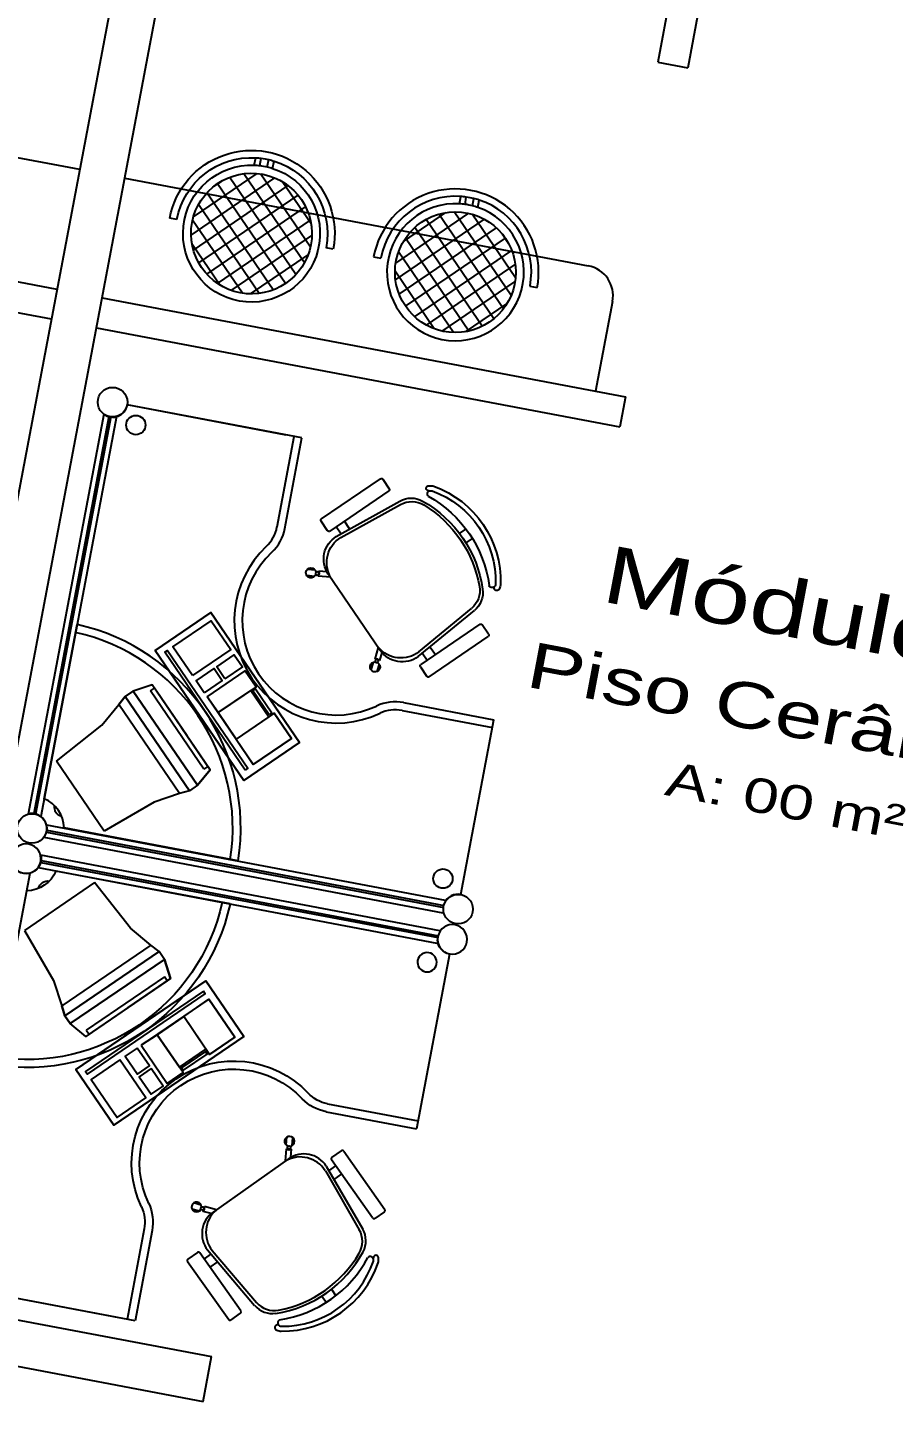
# Model space of a CAD drawing. Header units: inches. Extents: x -18604 to 2753, y -9056 to 3482.
# Drawn here: x 1105.7 to 1390.2, y -5193.4 to -4742.1 of the extents above; entities that cross this region are included whole.
import ezdxf
from ezdxf.enums import TextEntityAlignment as Align

# ---------------------------------------------------------------- set-up
doc = ezdxf.new("R2010")
doc.units = ezdxf.units.IN
for name, color, linetype in [('ESPECARQ', 2, 'Continuous'), ('MOVEIS', 2, 'Continuous'), ('Parede', 6, 'Continuous'), ('Parede Baixo', 4, 'Continuous'), ('TEXTO', 2, 'Continuous')]:
    doc.layers.add(name, color=color, linetype=linetype)
doc.styles.add('REGUA100', font='GOTHIC.TTF', dxfattribs={"width": 1.4})
doc.styles.add('REGUA60', font='GOTHIC.TTF', dxfattribs={"width": 1.4})

# ---------------------------------------------------------------- blocks, each defined once
blk = doc.blocks.new('INDUNI1')
at = {"color": 0, "style": 'REGUA100', "width": 1.4, "flags": 8}
for tag, p in [('NOME1', (0, 0)), ('NOME2', (0, -4.286))]:
    blk.add_attdef(tag, text='', height=2.5, dxfattribs=at).set_placement(p, align=Align.CENTER)
at = {"layer": 'ESPECARQ', "style": 'REGUA60', "width": 1.4}
blk.add_attdef('AREA', text='', height=1.5, dxfattribs=at).set_placement((0, -7.813), align=Align.CENTER)
at = {"layer": 'ESPECARQ', "style": 'REGUA60', "width": 1.4, "flags": 8}
for tag, p in [('PISO', (0, -10.313)), ('REVPAR', (0, -12.813)), ('PEDIR', (0, -15.313))]:
    blk.add_attdef(tag, text='', height=1.5, dxfattribs=at).set_placement(p, align=Align.CENTER)

msp = doc.modelspace()

# ---------------------------------------------------------------- linework, layer by layer
at = {"layer": 'MOVEIS'}
for p, q in [((1122.88, -4788.77, -1754.51), (970.58, -4759.96, -1754.51)), ((1180.16, -4787.28, -1754.51), (1180.67, -4784.87, -1754.51)), ((1181.97, -4787.43, -1754.51), (1182.47, -4785.03, -1754.51)), ((1184.45, -4787.87, -1754.51), (1184.95, -4785.48, -1754.51)), ((1186.19, -4788.36, -1754.51), (1186.69, -4785.96, -1754.51)), ((1137.62, -4791.56, -1754.51), (1289.91, -4820.38, -1754.51)), ((1159.43, -4810.23, -1754.51), (1186.95, -4791.47, -1754.51)), ((1160.21, -4804.26, -1754.51), (1181.1, -4790.01, -1754.51)), ((1193.85, -4823.22, -1754.51), (1172.07, -4791.28, -1754.51)), ((1196.65, -4819.34, -1754.51), (1176.71, -4790.09, -1754.51)), ((1198.6, -4814.22, -1754.51), (1182.19, -4790.14, -1754.51)), ((1160.18, -4815.17, -1754.51), (1191.27, -4793.97, -1754.51)), ((1186.4, -4828.28, -1754.51), (1164.64, -4796.36, -1754.51)), ((1166.94, -4794.22, -1754.51), (1169.3, -4792.61, -1754.51)), ((1190.42, -4826.18, -1754.51), (1168.06, -4793.39, -1754.51)), ((1198.85, -4806.6, -1754.51), (1189.37, -4792.69, -1754.51)), ((1181.76, -4829.45, -1754.51), (1161.85, -4800.26, -1754.51)), ((1161.93, -4819.42, -1754.51), (1194.59, -4797.15, -1754.51)), ((1164.56, -4823.08, -1754.51), (1197.03, -4800.93, -1754.51)), ((1247.64, -4799.98, -1754.51), (1248.05, -4797.57, -1754.51)), ((1249.43, -4800.16, -1754.51), (1249.84, -4797.76, -1754.51)), ((1251.9, -4800.66, -1754.51), (1252.31, -4798.25, -1754.51)), ((1253.64, -4801.18, -1754.51), (1254.06, -4798.75, -1754.51)), ((1154.77, -4805.13, -1754.51), (1152.41, -4804.68, -1754.51)), ((1176.26, -4829.38, -1754.51), (1159.91, -4805.4, -1754.51)), ((1168.06, -4826.13, -1754.51), (1198.6, -4805.31, -1754.51)), ((1226.59, -4825, -1754.51), (1255.83, -4805.06, -1754.51)), ((1226.64, -4819.52, -1754.51), (1250.71, -4803.1, -1754.51)), ((1229.19, -4812.33, -1754.51), (1243.09, -4802.85, -1754.51)), ((1258.87, -4837.76, -1754.51), (1236.61, -4805.11, -1754.51)), ((1262.06, -4834.44, -1754.51), (1240.86, -4803.35, -1754.51)), ((1264.55, -4830.12, -1754.51), (1245.8, -4802.6, -1754.51)), ((1266.02, -4824.27, -1754.51), (1251.77, -4803.38, -1754.51)), ((1172.63, -4828.46, -1754.51), (1199.1, -4810.42, -1754.51)), ((1227.77, -4829.64, -1754.51), (1259.72, -4807.86, -1754.51)), ((1255.09, -4840.21, -1754.51), (1232.95, -4807.73, -1754.51)), ((1263.41, -4812.47, -1754.51), (1261.81, -4810.11, -1754.51)), ((1169.03, -4826.76, -1754.51), (1159.71, -4813.09, -1754.51)), ((1206.13, -4814.85, -1754.51), (1203.77, -4814.4, -1754.51)), ((1250.72, -4841.77, -1754.51), (1229.89, -4811.23, -1754.51)), ((1229.89, -4833.64, -1754.51), (1262.67, -4811.29, -1754.51)), ((1178.95, -4829.6, -1754.51), (1197.85, -4816.71, -1754.51)), ((1219.4, -4817.36, -1754.51), (1221.76, -4817.8, -1754.51)), ((1245.61, -4842.27, -1754.51), (1227.56, -4815.8, -1754.51)), ((1232.85, -4837.07, -1754.51), (1264.77, -4815.3, -1754.51)), ((1239.31, -4841.02, -1754.51), (1226.42, -4822.12, -1754.51)), ((1236.75, -4839.85, -1754.51), (1265.94, -4819.95, -1754.51)), ((1241.9, -4841.79, -1754.51), (1265.87, -4825.45, -1754.51)), ((1270.76, -4827.08, -1754.51), (1273.12, -4827.52, -1754.51)), ((1249.58, -4842, -1754.51), (1263.26, -4832.68, -1754.51)), ((1297.88, -4832.06, -1754.51), (1292.3, -4861.54, -1754.51)), ((1130.73, -4869.09, -1754.51), (1105.88, -5000.4, -1754.51)), ((1190.67, -4875.92, -1754.51), (1138.45, -4866.04, -1754.51)), ((1195.86, -4876.9, -1754.51), (1138.45, -4866.04, -1754.51)), ((1132.41, -4869.88, -1754.51), (1107.73, -5000.28, -1754.51)), ((1133.03, -4870, -1754.51), (1108.36, -5000.4, -1754.51)), ((1134.88, -4869.88, -1754.51), (1110.03, -5001.19, -1754.51)), ((1187.65, -4906.12, -1754.51), (1193.27, -4876.41, -1754.51)), ((1190.24, -4906.61, -1754.51), (1195.86, -4876.9, -1754.51)), ((1202.29, -4903.45, -1754.31), (1221.63, -4890.26, -1754.31)), ((1222.39, -4890.4, -1754.31), (1224.54, -4893.55, -1754.31)), ((1224.39, -4894.3, -1754.31), (1205.05, -4907.49, -1754.31)), ((1207.12, -4909.25, -1754.31), (1228, -4897.6, -1754.31)), ((1208.66, -4909.58, -1754.31), (1228.24, -4898.74, -1754.31)), ((1204.29, -4907.35, -1754.31), (1202.14, -4904.2, -1754.31)), ((1211.51, -4906.72, -1754.31), (1209.82, -4904.24, -1754.31)), ((1208.72, -4908.44, -1754.31), (1207.12, -4906.08, -1754.31)), ((1247.61, -4908.23, -1754.31), (1249.73, -4906.79, -1754.31)), ((1249.76, -4911.38, -1754.31), (1251.87, -4909.94, -1754.31)), ((1199.96, -4922.34, -1754.31), (1197.43, -4922.1, -1754.31)), ((1200.16, -4920.3, -1754.31), (1197.63, -4920.05, -1754.31)), ((1201.2, -4922.02, -1754.31), (1201.18, -4922.23, -1754.31)), ((1205.22, -4922.62, -1754.31), (1201.18, -4922.23, -1754.31)), ((1201.34, -4920.61, -1754.31), (1201.32, -4920.81, -1754.31)), ((1204.02, -4920.87, -1754.31), (1201.34, -4920.61, -1754.31)), ((1221.59, -4946.64, -1754.31), (1204.5, -4921.57, -1754.31)), ((1165.9, -4934.16, -1752.4), (1147.59, -4946.65, -1752.4)), ((1153.45, -4945.45, -1752.4), (1165.98, -4936.92, -1752.4)), ((1165.9, -4934.16, -1752.4), (1165.9, -4934.16, -1754.51)), ((1195.04, -4976.9, -1754.51), (1165.9, -4934.16, -1754.51)), ((1195.04, -4976.9, -1752.4), (1165.9, -4934.16, -1752.4)), ((1165.98, -4936.92, -1752.4), (1172.43, -4946.38, -1752.4)), ((1234.02, -4948.7, -1754.31), (1252.49, -4933.52, -1754.31)), ((1234.27, -4947.15, -1754.31), (1251.52, -4932.89, -1754.31)), ((1111.18, -4995.4, -1754.51), (1122.01, -4938.17, -1754.51)), ((1254.24, -4938.08, -1754.31), (1234.9, -4951.27, -1754.31)), ((1257.15, -4941.38, -1754.31), (1255, -4938.23, -1754.31)), ((1159.91, -4954.92, -1752.4), (1153.45, -4945.45, -1752.4)), ((1220.88, -4945.59, -1754.31), (1219.76, -4949.49, -1754.31)), ((1237.66, -4955.32, -1754.31), (1257, -4942.13, -1754.31)), ((1237.98, -4945.55, -1754.31), (1239.67, -4948.02, -1754.31)), ((1147.59, -4946.65, -1752.4), (1176.72, -4989.39, -1752.4)), ((1150.82, -4947.25, -1752.4), (1151.69, -4946.65, -1752.4)), ((1177.21, -4985.95, -1752.4), (1150.82, -4947.25, -1752.4)), ((1151.69, -4946.65, -1752.4), (1178.08, -4985.36, -1752.4)), ((1172.43, -4946.38, -1752.4), (1159.91, -4954.92, -1752.4)), ((1167.87, -4952.04, -1752.4), (1173.62, -4948.12, -1752.4)), ((1173.62, -4948.12, -1752.4), (1176.29, -4952.05, -1752.4)), ((1219.96, -4949.55, -1754.31), (1219.76, -4949.49, -1754.31)), ((1221.34, -4949.94, -1754.31), (1221.14, -4949.88, -1754.31)), ((1222.07, -4947.35, -1754.31), (1221.34, -4949.94, -1754.31)), ((1235.36, -4947.51, -1754.31), (1236.97, -4949.86, -1754.31)), ((1161.1, -4956.66, -1752.4), (1167, -4952.64, -1752.4)), ((1164.66, -4961.89, -1752.4), (1177.18, -4953.36, -1752.4)), ((1167, -4952.64, -1752.4), (1169.67, -4956.56, -1752.4)), ((1170.54, -4955.97, -1752.4), (1167.87, -4952.04, -1752.4)), ((1176.29, -4952.05, -1752.4), (1170.54, -4955.97, -1752.4)), ((1177.18, -4953.36, -1752.4), (1180.75, -4958.59, -1752.4)), ((1219.22, -4950.59, -1754.31), (1218.52, -4953.03, -1754.31)), ((1221.19, -4951.15, -1754.31), (1220.5, -4953.59, -1754.31)), ((1234.75, -4952.03, -1754.31), (1236.9, -4955.18, -1754.31)), ((1146.65, -4957.97, -1752.4), (1140.38, -4960.01, -1752.4)), ((1146.09, -4959.96, -1752.4), (1147.4, -4959.07, -1752.4)), ((1156.16, -4971.92, -1752.4), (1146.65, -4957.97, -1752.4)), ((1164.93, -4984.78, -1752.4), (1147.4, -4959.07, -1752.4)), ((1163.77, -4960.59, -1752.4), (1161.1, -4956.66, -1752.4)), ((1169.67, -4956.56, -1752.4), (1163.77, -4960.59, -1752.4)), ((1180.75, -4958.59, -1752.4), (1179.01, -4959.78, -1752.4)), ((1179.74, -4959.92, -1752.4), (1180.61, -4959.32, -1752.4)), ((1180.61, -4959.32, -1752.4), (1185.97, -4967.17, -1752.4)), ((1137.76, -4961.79, -1753.46), (1135.74, -4964.45, -1753.46)), ((1135.74, -4964.45, -1753.46), (1137.76, -4961.79, -1753.46)), ((1137.76, -4961.79, -1753.46), (1140.38, -4960.01, -1752.4)), ((1140.38, -4960.01, -1752.4), (1137.76, -4961.79, -1752.4)), ((1158.87, -4992.76, -1753.46), (1137.76, -4961.79, -1753.46)), ((1158.87, -4992.76, -1752.4), (1137.76, -4961.79, -1752.4)), ((1161.49, -4990.97, -1752.4), (1140.38, -4960.01, -1752.4)), ((1140.38, -4960.01, -1752.4), (1161.49, -4990.97, -1752.4)), ((1163.62, -4985.67, -1752.4), (1146.09, -4959.96, -1752.4)), ((1158.11, -4974.77, -1747.12), (1148.14, -4960.16, -1747.12)), ((1179.84, -4984.16, -1752.4), (1164.66, -4961.89, -1752.4)), ((1179.01, -4959.78, -1752.4), (1184.95, -4968.5, -1752.4)), ((1185.09, -4967.77, -1752.4), (1179.74, -4959.92, -1752.4)), ((1229.22, -4963.79, -1754.51), (1258.93, -4969.41, -1754.51)), ((1130.1, -4971.17, -1755.57), (1135.74, -4964.45, -1753.46)), ((1184.95, -4968.5, -1752.4), (1186.7, -4967.31, -1752.4)), ((1185.97, -4967.17, -1752.4), (1185.09, -4967.77, -1752.4)), ((1186.7, -4967.31, -1752.4), (1192.36, -4975.62, -1752.4)), ((1228.73, -4966.38, -1754.51), (1258.44, -4972, -1754.51)), ((1115.17, -4983.01, -1755.57), (1130.1, -4971.17, -1755.57)), ((1156.16, -4971.92, -1752.4), (1165.68, -4985.88, -1752.4)), ((1248.07, -5026.82, -1754.51), (1258.93, -4969.41, -1754.51)), ((1151.53, -4976.36, -1752.4), (1161.49, -4990.97, -1752.4)), ((1176.72, -4989.39, -1752.4), (1195.04, -4976.9, -1752.4)), ((1192.36, -4975.62, -1752.4), (1179.84, -4984.16, -1752.4)), ((1195.04, -4976.9, -1752.4), (1195.04, -4976.9, -1754.51)), ((1130.87, -5006.03, -1755.57), (1115.17, -4983.01, -1755.57)), ((1165.68, -4985.88, -1752.4), (1161.49, -4990.97, -1752.4)), ((1164.93, -4984.78, -1752.4), (1163.62, -4985.67, -1752.4)), ((1164.93, -4984.78, -1752.4), (1164.93, -4984.78, -1752.4)), ((1164.93, -4984.78, -1752.4), (1164.93, -4984.78, -1752.4)), ((1178.08, -4985.36, -1752.4), (1177.21, -4985.95, -1752.4)), ((1161.49, -4990.97, -1752.4), (1158.87, -4992.76, -1753.46)), ((1161.49, -4990.97, -1752.4), (1158.87, -4992.76, -1752.4)), ((1155.66, -4993.67, -1753.46), (1147.34, -4996.46, -1755.57)), ((1158.87, -4992.76, -1753.46), (1155.66, -4993.67, -1753.46)), ((1158.87, -4992.76, -1753.46), (1155.66, -4993.67, -1753.46)), ((1147.34, -4996.46, -1755.57), (1130.87, -5006.03, -1755.57)), ((1111.88, -5003.9, -1754.51), (1242.87, -5028.68, -1754.51)), ((1111.1, -5008.05, -1754.51), (1242.09, -5032.83, -1754.51)), ((1111.89, -5006.37, -1754.51), (1242.42, -5031.07, -1754.51)), ((1112.01, -5005.75, -1754.51), (1242.54, -5030.45, -1754.51)), ((1174.92, -5015.77, -1754.51), (1117.69, -5004.94, -1754.51)), ((1109.22, -5017.98, -1754.51), (1240.21, -5042.76, -1754.51)), ((1110, -5013.83, -1754.51), (1240.99, -5038.61, -1754.51)), ((1110.01, -5016.3, -1754.51), (1240.54, -5041, -1754.51)), ((1110.13, -5015.68, -1754.51), (1240.66, -5040.37, -1754.51)), ((1081.66, -5151.14, -1754.51), (1106.51, -5019.82, -1754.51)), ((1172.24, -5029.95, -1754.51), (1115.01, -5019.13, -1754.51)), ((1127.67, -5022.93, -1755.57), (1104.65, -5038.63, -1755.57)), ((1139.51, -5037.85, -1755.57), (1127.67, -5022.93, -1755.57)), ((1104.65, -5038.63, -1755.57), (1114.22, -5055.1, -1755.57)), ((1146.23, -5043.49, -1753.46), (1139.51, -5037.85, -1755.57)), ((1148.89, -5045.52, -1753.46), (1146.23, -5043.49, -1753.46)), ((1148.89, -5045.52, -1753.46), (1146.23, -5043.49, -1753.46)), ((1148.89, -5045.52, -1753.46), (1117.93, -5066.63, -1753.46)), ((1148.89, -5045.52, -1752.4), (1117.93, -5066.63, -1752.4)), ((1150.67, -5048.13, -1752.4), (1119.71, -5069.24, -1752.4)), ((1119.71, -5069.24, -1752.4), (1150.67, -5048.13, -1752.4)), ((1136.06, -5058.09, -1752.4), (1150.67, -5048.13, -1752.4)), ((1150.67, -5048.13, -1752.4), (1148.89, -5045.52, -1753.46)), ((1150.67, -5048.13, -1752.4), (1148.89, -5045.52, -1752.4)), ((1152.71, -5054.41, -1752.4), (1150.67, -5048.13, -1752.4)), ((1244.37, -5046.39, -1754.51), (1233.5, -5103.8, -1754.51)), ((1150.72, -5053.85, -1752.4), (1125.01, -5071.37, -1752.4)), ((1151.61, -5055.16, -1752.4), (1150.72, -5053.85, -1752.4)), ((1114.22, -5055.1, -1755.57), (1117.01, -5063.41, -1753.46)), ((1121.54, -5084.31, -1752.4), (1164.28, -5055.17, -1752.4)), ((1163.47, -5058.55, -1752.4), (1124.77, -5084.94, -1752.4)), ((1151.61, -5055.16, -1752.4), (1125.91, -5072.68, -1752.4)), ((1138.76, -5063.92, -1752.4), (1152.71, -5054.41, -1752.4)), ((1151.61, -5055.16, -1752.4), (1151.61, -5055.16, -1752.4)), ((1151.61, -5055.16, -1752.4), (1151.61, -5055.16, -1752.4)), ((1164.07, -5059.42, -1752.4), (1163.47, -5058.55, -1752.4)), ((1164.28, -5055.17, -1752.4), (1176.76, -5073.49, -1752.4)), ((1125.37, -5085.81, -1752.4), (1164.07, -5059.42, -1752.4)), ((1141.61, -5061.98, -1747.12), (1127, -5071.94, -1747.12)), ((1165.27, -5061.18, -1752.4), (1143.01, -5076.36, -1752.4)), ((1173.8, -5073.7, -1752.4), (1165.27, -5061.18, -1752.4)), ((1117.93, -5066.63, -1753.46), (1117.01, -5063.41, -1753.46)), ((1117.01, -5063.41, -1753.46), (1117.93, -5066.63, -1753.46)), ((1117.93, -5066.63, -1753.46), (1119.71, -5069.24, -1752.4)), ((1119.71, -5069.24, -1752.4), (1117.93, -5066.63, -1752.4)), ((1138.76, -5063.92, -1752.4), (1124.8, -5073.43, -1752.4)), ((1124.8, -5073.43, -1752.4), (1119.71, -5069.24, -1752.4)), ((1125.01, -5071.37, -1752.4), (1125.91, -5072.68, -1752.4)), ((1176.76, -5073.49, -1754.51), (1134.03, -5102.63, -1754.51)), ((1176.76, -5073.49, -1752.4), (1134.03, -5102.63, -1752.4)), ((1143.01, -5076.36, -1752.4), (1151.54, -5088.88, -1752.4)), ((1165.5, -5079.37, -1752.4), (1173.8, -5073.7, -1752.4)), ((1176.76, -5073.49, -1752.4), (1176.76, -5073.49, -1754.51)), ((1136.03, -5081.12, -1752.4), (1126.57, -5087.57, -1752.4)), ((1144.57, -5093.64, -1752.4), (1136.03, -5081.12, -1752.4)), ((1141.7, -5077.25, -1752.4), (1137.77, -5079.93, -1752.4)), ((1137.77, -5079.93, -1752.4), (1141.8, -5085.83, -1752.4)), ((1145.72, -5083.15, -1752.4), (1141.7, -5077.25, -1752.4)), ((1155.59, -5083.57, -1752.4), (1164.31, -5077.62, -1752.4)), ((1164.17, -5078.36, -1752.4), (1156.32, -5083.71, -1752.4)), ((1156.92, -5084.58, -1752.4), (1164.76, -5079.23, -1752.4)), ((1164.76, -5079.23, -1752.4), (1164.17, -5078.36, -1752.4)), ((1164.31, -5077.62, -1752.4), (1165.5, -5079.37, -1752.4)), ((1134.03, -5102.63, -1752.4), (1121.54, -5084.31, -1752.4)), ((1124.77, -5084.94, -1752.4), (1125.37, -5085.81, -1752.4)), ((1141.8, -5085.83, -1752.4), (1145.72, -5083.15, -1752.4)), ((1146.32, -5084.03, -1752.4), (1142.39, -5086.7, -1752.4)), ((1150.24, -5089.77, -1752.4), (1146.32, -5084.03, -1752.4)), ((1151.54, -5088.88, -1752.4), (1156.78, -5085.31, -1752.4)), ((1156.78, -5085.31, -1752.4), (1155.59, -5083.57, -1752.4)), ((1156.32, -5083.71, -1752.4), (1156.92, -5084.58, -1752.4)), ((1126.57, -5087.57, -1752.4), (1135.1, -5100.09, -1752.4)), ((1142.39, -5086.7, -1752.4), (1146.31, -5092.45, -1752.4)), ((1146.31, -5092.45, -1752.4), (1150.24, -5089.77, -1752.4)), ((1135.1, -5100.09, -1752.4), (1144.57, -5093.64, -1752.4)), ((1203.8, -5098.18, -1754.51), (1233.5, -5103.8, -1754.51)), ((1204.29, -5095.59, -1754.51), (1233.99, -5101.21, -1754.51)), ((1134.03, -5102.63, -1752.4), (1134.03, -5102.63, -1754.51)), ((1190.63, -5109.09, -1754.31), (1190.83, -5106.56, -1754.31)), ((1192.68, -5109.26, -1754.31), (1192.88, -5106.72, -1754.31)), ((1190.43, -5114.35, -1754.31), (1190.76, -5110.31, -1754.31)), ((1190.97, -5110.32, -1754.31), (1190.76, -5110.31, -1754.31)), ((1192.17, -5113.13, -1754.31), (1192.39, -5110.44, -1754.31)), ((1192.39, -5110.44, -1754.31), (1192.18, -5110.42, -1754.31)), ((1205.69, -5113.18, -1754.31), (1208.8, -5110.98, -1754.31)), ((1209.56, -5111.11, -1754.31), (1223.06, -5130.24, -1754.31)), ((1191.47, -5113.62, -1754.31), (1166.69, -5131.12, -1754.31)), ((1203.83, -5116.04, -1754.31), (1215.82, -5136.72, -1754.31)), ((1204.68, -5117.63, -1754.31), (1207, -5115.98, -1754.31)), ((1219.06, -5133.06, -1754.31), (1205.56, -5113.94, -1754.31)), ((1203.53, -5117.58, -1754.31), (1214.69, -5136.98, -1754.31)), ((1206.44, -5120.38, -1754.31), (1208.89, -5118.65, -1754.31)), ((1162.17, -5130.79, -1754.31), (1159.72, -5130.13, -1754.31)), ((1162.7, -5128.81, -1754.31), (1160.25, -5128.15, -1754.31)), ((1163.38, -5130.91, -1754.31), (1163.44, -5130.71, -1754.31)), ((1165.99, -5131.61, -1754.31), (1163.38, -5130.91, -1754.31)), ((1163.75, -5129.54, -1754.31), (1163.8, -5129.33, -1754.31)), ((1167.73, -5130.38, -1754.31), (1163.8, -5129.33, -1754.31)), ((1222.93, -5131, -1754.31), (1219.82, -5133.19, -1754.31)), ((1144.02, -5136.68, -1754.51), (1138.4, -5166.38, -1754.51)), ((1146.62, -5137.17, -1754.51), (1141, -5166.87, -1754.51)), ((1161.51, -5144.36, -1754.31), (1158.4, -5146.56, -1754.31)), ((1175.77, -5163.62, -1754.31), (1162.27, -5144.49, -1754.31)), ((1164.83, -5143.57, -1754.31), (1180.31, -5161.8, -1754.31)), ((1166.39, -5143.8, -1754.31), (1180.93, -5160.82, -1754.31)), ((1158.27, -5147.32, -1754.31), (1171.77, -5166.45, -1754.31)), ((1166.04, -5144.9, -1754.31), (1163.72, -5146.54, -1754.31)), ((1168.05, -5147.48, -1754.31), (1165.6, -5149.21, -1754.31)), ((1135.81, -5165.89, -1754.51), (1083.59, -5156.01, -1754.51)), ((1141, -5166.87, -1754.51), (1083.59, -5156.01, -1754.51)), ((1205.51, -5156.5, -1754.31), (1206.99, -5158.6, -1754.31)), ((1202.4, -5158.7, -1754.31), (1203.87, -5160.79, -1754.31)), ((1172.53, -5166.58, -1754.31), (1175.64, -5164.38, -1754.31))]:
    msp.add_line(p, q, dxfattribs=at)
at = {"layer": 'MOVEIS', "extrusion": (0.826234, 0.563328, 0)}
for p, q in [((1137.76, -4961.79, -1752.4), (1137.76, -4961.79, -1753.46)), ((1158.87, -4992.76, -1752.4), (1158.87, -4992.76, -1753.46))]:
    msp.add_line(p, q, dxfattribs=at)
at = {"layer": 'MOVEIS', "extrusion": (0.563328, -0.826234, 0)}
for p, q in [((1148.89, -5045.52, -1752.4), (1148.89, -5045.52, -1753.46)), ((1117.93, -5066.63, -1752.4), (1117.93, -5066.63, -1753.46))]:
    msp.add_line(p, q, dxfattribs=at)
at = {"layer": 'MOVEIS'}
for centre, radius in [((1246.26, -4822.44, -1754.51), 19.84), ((1133.63, -4865.13, -1754.51), 4.86), ((1141.28, -4872.64, -1754.51), 3.17), ((1107.14, -5005.15, -1754.51), 4.86), ((1242.17, -5021.62, -1754.51), 3.17), ((1247.16, -5031.64, -1754.51), 4.86), ((1191.61, -5109.92, -1754.31), 0.545), ((1163.16, -5130.01, -1754.31), 0.545)]:
    msp.add_circle(centre, radius, dxfattribs=at)
for centre, radius, start, end in [((1246.26, -4822.44, -1754.51), 27.34, 349.2862, 169.2862), ((1246.26, -4822.44, -1754.51), 24.94, 85.8805, 169.2862), ((1246.26, -4822.44, -1754.51), 22.5, 86.4885, 70.8568), ((1246.26, -4822.44, -1754.51), 22.5, 81.893, 86.4885), ((1246.26, -4822.44, -1754.51), 24.94, 81.7361, 85.8805), ((1246.26, -4822.44, -1754.51), 22.5, 75.4774, 81.893), ((1246.26, -4822.44, -1754.51), 24.94, 75.9486, 81.7361), ((1246.26, -4822.44, -1754.51), 22.5, 70.8568, 75.4774), ((1246.26, -4822.44, -1754.51), 24.94, 71.7859, 75.9486), ((1246.26, -4822.44, -1754.51), 24.94, 349.2862, 71.7859), ((1288.05, -4830.2, -1754.51), 10, 349.2862, 79.2862), ((1133.63, -4865.13, -1754.51), 4.91, 233.8119, 349.2862), ((1176.03, -4903.92, -1754.51), 11.82, 313.3118, 349.2862), ((1176.03, -4903.92, -1754.51), 14.46, 313.3118, 349.2862), ((1207.17, -4936.95, -1754.51), 33.57, 133.3118, 295.2607), ((1207.17, -4936.95, -1754.51), 30.93, 133.3118, 295.2607), ((1107.14, -5005.15, -1754.51), 65.97, 351.0936, 77.4789), ((1107.14, -5005.15, -1754.51), 68.61, 351.0936, 77.4789), ((1226.54, -4978, -1754.51), 14.46, 79.2862, 115.2607), ((1226.54, -4978, -1754.51), 11.82, 79.2862, 115.2607), ((1107.14, -5005.15, -1754.51), 10.56, 1.1157, 67.4567), ((1117.56, -4998.04, -1754.51), 3.14, 170.8791, 257.6934), ((1107.14, -5005.15, -1754.51), 4.91, 323.8119, 104.7606), ((1247.16, -5031.64, -1754.51), 4.91, 79.2862, 156.8676), ((1191.76, -5107.91, -1754.31), 1.63, 277.9356, 253.7559), ((1191.62, -5109.83, -1754.31), 0.817, 217.1996, 313.579), ((1196.5, -5120.74, -1754.31), 8.71, 32.6503, 125.2195), ((1209.12, -5111.42, -1754.31), 0.545, 35.2195, 125.2195), ((1195.33, -5122.7, -1754.31), 9.66, 31.9673, 119.627), ((1206, -5113.62, -1754.31), 0.545, 125.2195, 215.2195), ((1161.21, -5129.47, -1754.31), 1.63, 356.6831, 332.5034), ((1163.07, -5129.98, -1754.31), 0.817, 296.8601, 33.2394), ((1173.95, -5137.79, -1754.31), 9.66, 130.812, 218.4717), ((1222.62, -5130.55, -1754.31), 0.545, 305.2195, 35.2195), ((1171.71, -5138.23, -1754.31), 8.71, 125.2195, 217.7888), ((1219.51, -5132.75, -1754.31), 0.545, 215.2195, 305.2195), ((1208.09, -5140.78, -1754.31), 7.62, 329.4834, 29.9196), ((1209.23, -5140.55, -1754.31), 7.62, 331.6148, 30.0983), ((1161.82, -5144.81, -1754.31), 0.545, 35.2195, 125.2195), ((1181.24, -5125.42, -1754.31), 39.44, 278.8242, 331.6148), ((1158.71, -5147.01, -1754.31), 0.545, 125.2195, 215.2195), ((1180.68, -5124.63, -1754.31), 39.44, 280.9556, 329.4834), ((1182.71, -5127.51, -1754.31), 39.44, 278.457, 331.9821), ((1182.71, -5127.51, -1754.31), 39.44, 278.457, 331.9821), ((1189.43, -5137.03, -1754.31), 33.24, 269.3433, 341.0957), ((1189.43, -5137.03, -1754.31), 31.61, 269.3637, 341.0754), ((1189.43, -5137.03, -1754.31), 31.61, 269.3637, 341.0754), ((1218.3, -5146.81, -1754.31), 1.09, 10.074, 134.8901), ((1218.3, -5146.81, -1754.31), 1.09, 10.074, 134.8901), ((1220.14, -5146.19, -1754.31), 0.852, 349.894, 185.4086), ((1218.03, -5146.86, -1754.31), 1.36, 342.0894, 10.074), ((1218.03, -5146.86, -1754.31), 1.36, 342.0894, 10.074), ((1218.03, -5146.86, -1754.31), 2.99, 341.7624, 10.074), ((1186.12, -5156.86, -1754.31), 7.62, 220.3408, 278.8242), ((1186.72, -5155.87, -1754.31), 7.62, 220.5194, 280.9556), ((1172.21, -5166.13, -1754.31), 0.545, 215.2195, 305.2195), ((1175.33, -5163.94, -1754.31), 0.545, 305.2195, 35.2195), ((1188.98, -5167.51, -1754.31), 1.09, 115.549, 240.365), ((1188.98, -5167.51, -1754.31), 1.09, 115.549, 240.365), ((1187.78, -5169.03, -1754.31), 0.852, 65.0304, 260.5451), ((1189.12, -5167.27, -1754.31), 2.99, 240.365, 268.6766), ((1189.12, -5167.27, -1754.31), 1.36, 240.365, 268.3496), ((1189.12, -5167.27, -1754.31), 1.36, 240.365, 268.3496)]:
    msp.add_arc(centre, radius, start, end, dxfattribs=at)
at = {"layer": 'MOVEIS', "extrusion": (0, 0, -1)}
for centre, major_axis, start_param, end_param in [((1179.27, -4809.76, -1754.51), (19.33, 19.33), 4.113981, 7.255574), ((1179.27, -4809.76, -1754.51), (17.63, 17.63), 4.113981, 5.553871), ((1179.27, -4809.76, -1754.51), (-15.91, 15.91), 1.098091, 7.108452), ((1179.27, -4809.76, -1754.51), (15.91, 15.91), -0.745529, -0.664885), ((1179.27, -4809.76, -1754.51), (17.63, 17.63), -0.729314, -0.656662), ((1179.27, -4809.76, -1754.51), (15.91, 15.91), -0.664885, -0.552912), ((1179.27, -4809.76, -1754.51), (17.63, 17.63), -0.656662, -0.55565), ((1179.27, -4809.76, -1754.51), (15.91, 15.91), -0.552912, -0.472705), ((1179.27, -4809.76, -1754.51), (17.63, 17.63), -0.55565, -0.483317), ((1179.27, -4809.76, -1754.51), (17.63, 17.63), -0.483317, 0.972388), ((1179.27, -4809.76, -1754.51), (14.03, 14.03), 4.113981, 10.397166), ((1221.94, -4890.71, -1754.31), (0.385, 0.385), -1.383806, 0.18699), ((1224.09, -4893.85, -1754.31), (0.385, 0.385), 0.18699, 1.757787), ((1231.72, -4904.26, -1754.31), (5.39, 5.39), -1.294423, -0.273695), ((1237.53, -4893.44, -1754.31), (0.602, 0.602), 2.278085, 5.690459), ((1238.13, -4895.29, -1754.31), (0.77, 0.77), 3.1598, 5.33825), ((1238.13, -4895.29, -1754.31), (0.77, 0.77), 3.1598, 5.33825), ((1218.25, -4930.56, -1754.31), (27.89, 27.89), -0.280105, 0.654085), ((1218.25, -4930.56, -1754.31), (27.89, 27.89), -0.280105, 0.654085), ((1238.17, -4895.56, -1754.31), (2.12, 2.12), -0.944935, -0.450803), ((1238.17, -4895.56, -1754.31), (0.963, 0.963), -0.944935, -0.456511), ((1238.17, -4895.56, -1754.31), (0.963, 0.963), -0.944935, -0.456511), ((1227.87, -4924, -1754.31), (22.35, 22.35), -0.438812, 0.812793), ((1227.87, -4924, -1754.31), (22.35, 22.35), -0.438812, 0.812793), ((1227.87, -4924, -1754.31), (23.5, 23.5), -0.439168, 0.813148), ((1231.93, -4905.4, -1754.31), (5.39, 5.39), -1.291305, -0.236495), ((1216.14, -4932, -1754.31), (27.89, 27.89), -0.273695, 0.647675), ((1215.33, -4932.55, -1754.31), (27.89, 27.89), -0.236495, 0.610475), ((1202.59, -4903.9, -1754.31), (0.385, 0.385), 3.328583, 4.899379), ((1211.7, -4916.67, -1754.31), (6.16, 6.16), 3.328583, 4.944221), ((1213.64, -4917.86, -1754.31), (6.83, 6.83), 3.42619, 4.956141), ((1204.74, -4907.04, -1754.31), (0.385, 0.385), 1.757787, 3.328583), ((1198.8, -4921.2, -1754.31), (1.16, 1.16), 1.0852, 6.946369), ((1200.81, -4921.38, -1754.31), (0.385, 0.385), -1.383806, 4.899379), ((1200.72, -4921.37, -1754.31), (0.578, 0.578), 0.04109, 1.723227), ((1246.66, -4927.01, -1754.31), (5.39, 5.39), 0.610475, 1.665286), ((1247.65, -4927.63, -1754.31), (5.39, 5.39), 0.647675, 1.668404), ((1258.34, -4924.94, -1754.31), (0.77, 0.77), 1.318915, 3.497366), ((1258.34, -4924.94, -1754.31), (0.77, 0.77), 1.318915, 3.497366), ((1259.85, -4926.17, -1754.31), (0.602, 0.602), 0.966707, 4.379081), ((1258.11, -4924.8, -1754.31), (0.963, 0.963), 0.830491, 1.318915), ((1258.11, -4924.8, -1754.31), (0.963, 0.963), 0.830491, 1.318915), ((1258.11, -4924.8, -1754.31), (2.12, 2.12), 0.824784, 1.318915), ((1254.55, -4938.53, -1754.31), (0.385, 0.385), -1.383806, 0.18699), ((1256.7, -4941.68, -1754.31), (0.385, 0.385), 0.18699, 1.757787), ((1228.39, -4939.49, -1754.31), (6.83, 6.83), 1.701024, 3.230976), ((1219.86, -4952.09, -1754.31), (1.16, 1.16), -0.289203, 5.571966), ((1220.43, -4950.15, -1754.31), (0.385, 0.385), -1.383806, 4.899379), ((1220.4, -4950.24, -1754.31), (0.578, 0.578), -1.349247, 0.33289), ((1228.79, -4941.73, -1754.31), (6.16, 6.16), 1.712945, 3.328583), ((1235.2, -4951.72, -1754.31), (0.385, 0.385), 3.328583, 4.899379), ((1237.35, -4954.87, -1754.31), (0.385, 0.385), 1.757787, 3.328583), ((1105.26, -5015.08, -1754.51), (3.43, 3.43), 4.113981, 10.397166), ((1105.26, -5015.08, -1754.51), (3.47, 3.47), 0.527777, 2.987797), ((1105.26, -5015.08, -1754.51), (7.46, 7.46), 1.178852, 2.336721), ((1112.36, -5025.5, -1754.51), (2.22, 2.22), 4.141781, 5.656977), ((1105.26, -5015.08, -1754.51), (48.52, 48.52), 1.003932, 2.511641), ((1105.26, -5015.08, -1754.51), (46.65, 46.65), 1.003932, 2.511641), ((1245.28, -5041.57, -1754.51), (3.43, 3.43), 4.113981, 10.397166), ((1245.28, -5041.57, -1754.51), (3.47, 3.47), 2.543185, 3.897234), ((1236.97, -5049.08, -1754.51), (2.24, 2.24), 4.113981, 10.397166), ((1173.46, -5115.11, -1754.51), (23.74, 23.74), 3.486108, 6.31265), ((1173.46, -5115.11, -1754.51), (21.87, 21.87), 3.486108, 6.31265), ((1206.49, -5083.97, -1754.51), (10.23, 10.23), 2.543185, 3.171058), ((1206.49, -5083.97, -1754.51), (8.36, 8.36), 2.543185, 3.171058), ((1132.41, -5134.48, -1754.51), (8.36, 8.36), 0.344515, 0.972388), ((1132.41, -5134.48, -1754.51), (10.23, 10.23), 0.344515, 0.972388)]:
    msp.add_ellipse(centre, major_axis=major_axis, ratio=1, start_param=start_param, end_param=end_param, dxfattribs=at)
at = {"layer": 'MOVEIS'}
for points in [[(1176.72, -4989.39, -1752.4), (1147.59, -4946.65, -1752.4), (1165.9, -4934.16, -1752.4), (1195.04, -4976.9, -1752.4)], [(1159.91, -4954.92, -1752.4), (1153.45, -4945.45, -1752.4), (1165.98, -4936.92, -1752.4), (1172.43, -4946.38, -1752.4)], [(1165.9, -4934.16, -1752.4), (1165.9, -4934.16, -1754.51), (1195.04, -4976.9, -1754.51), (1195.04, -4976.9, -1752.4)], [(1177.21, -4985.95, -1752.4), (1150.82, -4947.25, -1752.4), (1151.69, -4946.65, -1752.4), (1178.08, -4985.36, -1752.4)], [(1170.54, -4955.97, -1752.4), (1167.87, -4952.04, -1752.4), (1173.62, -4948.12, -1752.4), (1176.29, -4952.05, -1752.4)], [(1163.77, -4960.59, -1752.4), (1161.1, -4956.66, -1752.4), (1167, -4952.64, -1752.4), (1169.67, -4956.56, -1752.4)], [(1164.66, -4961.89, -1752.4), (1177.18, -4953.36, -1752.4), (1180.75, -4958.59, -1752.4), (1168.31, -4967.07, -1752.4)], [(1161.49, -4990.97, -1752.4), (1165.68, -4985.88, -1752.4), (1146.65, -4957.97, -1752.4), (1140.38, -4960.01, -1752.4)], [(1185.09, -4967.77, -1752.4), (1179.74, -4959.92, -1752.4), (1180.61, -4959.32, -1752.4), (1185.97, -4967.17, -1752.4)], [(1155.66, -4993.67, -1753.46), (1135.74, -4964.45, -1753.46), (1137.76, -4961.79, -1753.46), (1158.87, -4992.76, -1753.46)], [(1158.87, -4992.76, -1752.4), (1137.76, -4961.79, -1752.4), (1140.38, -4960.01, -1752.4), (1161.49, -4990.97, -1752.4)], [(1174.26, -4975.79, -1752.4), (1168.31, -4967.07, -1752.4), (1179.01, -4959.78, -1752.4), (1184.95, -4968.5, -1752.4)], [(1179.84, -4984.16, -1752.4), (1192.36, -4975.62, -1752.4), (1186.7, -4967.31, -1752.4), (1174.26, -4975.79, -1752.4)], [(1146.23, -5043.49, -1753.46), (1117.01, -5063.41, -1753.46), (1117.93, -5066.63, -1753.46), (1148.89, -5045.52, -1753.46)], [(1148.89, -5045.52, -1752.4), (1117.93, -5066.63, -1752.4), (1119.71, -5069.24, -1752.4), (1150.67, -5048.13, -1752.4)], [(1150.67, -5048.13, -1752.4), (1152.71, -5054.41, -1752.4), (1124.8, -5073.43, -1752.4), (1119.71, -5069.24, -1752.4)], [(1164.28, -5055.17, -1752.4), (1121.54, -5084.31, -1752.4), (1134.03, -5102.63, -1752.4), (1176.76, -5073.49, -1752.4)], [(1163.47, -5058.55, -1752.4), (1124.77, -5084.94, -1752.4), (1125.37, -5085.81, -1752.4), (1164.07, -5059.42, -1752.4)], [(1165.27, -5061.18, -1752.4), (1173.8, -5073.7, -1752.4), (1165.5, -5079.37, -1752.4), (1157.02, -5066.93, -1752.4)], [(1157.02, -5066.93, -1752.4), (1148.3, -5072.87, -1752.4), (1155.59, -5083.57, -1752.4), (1164.31, -5077.62, -1752.4)], [(1134.03, -5102.63, -1752.4), (1134.03, -5102.63, -1754.51), (1176.76, -5073.49, -1754.51), (1176.76, -5073.49, -1752.4)], [(1143.01, -5076.36, -1752.4), (1151.54, -5088.88, -1752.4), (1156.78, -5085.31, -1752.4), (1148.3, -5072.87, -1752.4)], [(1136.03, -5081.12, -1752.4), (1126.57, -5087.57, -1752.4), (1135.1, -5100.09, -1752.4), (1144.57, -5093.64, -1752.4)], [(1141.7, -5077.25, -1752.4), (1137.77, -5079.93, -1752.4), (1141.8, -5085.83, -1752.4), (1145.72, -5083.15, -1752.4)], [(1164.17, -5078.36, -1752.4), (1156.32, -5083.71, -1752.4), (1156.92, -5084.58, -1752.4), (1164.76, -5079.23, -1752.4)], [(1146.32, -5084.03, -1752.4), (1142.39, -5086.7, -1752.4), (1146.31, -5092.45, -1752.4), (1150.24, -5089.77, -1752.4)]]:
    msp.add_3dface(points, dxfattribs=at)
at = {"layer": 'Parede'}
for p, q in [((952.12, -5153.38, -1754.51), (1163.37, -5193.35, -1754.51)), ((1067.9, -5160.02, -1754.51), (1166.16, -5178.61, -1754.51)), ((1163.37, -5193.35, -1754.51), (1166.16, -5178.61, -1754.51))]:
    msp.add_line(p, q, dxfattribs=at)
at = {"layer": 'Parede Baixo'}
for p, q in [((1053.16, -5157.24, -1754.51), (1153.55, -4626.65, -1754.51)), ((1067.9, -5160.02, -1754.51), (1168.29, -4629.44, -1754.51)), ((1330.41, -4660.11, -1754.51), (1312.75, -4753.46, -1754.51)), ((1340.24, -4661.97, -1754.51), (1322.58, -4755.31, -1754.51)), ((1312.75, -4753.46, -1754.51), (1322.58, -4755.31, -1754.51)), ((1115.44, -4828.08, -1754.51), (943.49, -4795.54, -1754.51)), ((1113.58, -4837.9, -1754.51), (941.63, -4805.37, -1754.51)), ((1130.18, -4830.86, -1754.51), (1302.13, -4863.4, -1754.51)), ((1128.32, -4840.69, -1754.51), (1300.27, -4873.22, -1754.51)), ((1302.13, -4863.4, -1754.51), (1300.27, -4873.22, -1754.51))]:
    msp.add_line(p, q, dxfattribs=at)

# ---------------------------------------------------------------- block references
at = {"layer": 'TEXTO'}
ref = msp.add_blockref('INDUNI1', (1364.6, -4943.87, -1817.95), dxfattribs=dict(at, xscale=7.499999999995258, yscale=7.499999999992724, zscale=7.5, rotation=349.2862480787863))
ref.add_attrib('NOME1', 'Módulo 6', dxfattribs={"layer": '0', "color": 0, "height": 18.75, "rotation": 349.2862, "style": 'REGUA100', "width": 1.4, "flags": 8}).set_placement((1364.6, -4943.87, -1817.95), align=Align.CENTER)
ref.add_attrib('NOME2', 'Piso Cerâmico', dxfattribs={"layer": '0', "color": 0, "height": 15, "rotation": 349.2862, "style": 'REGUA100', "width": 1.4, "flags": 8}).set_placement((1358.63, -4975.45, -1817.95), align=Align.CENTER)
ref.add_attrib('AREA', 'A: 00 m²', dxfattribs={"layer": 'ESPECARQ', "height": 11.25, "rotation": 349.2862, "style": 'REGUA60', "width": 1.4}).set_placement((1353.71, -5001.45, -1817.95), align=Align.CENTER)

doc.saveas('drawing.dxf')
